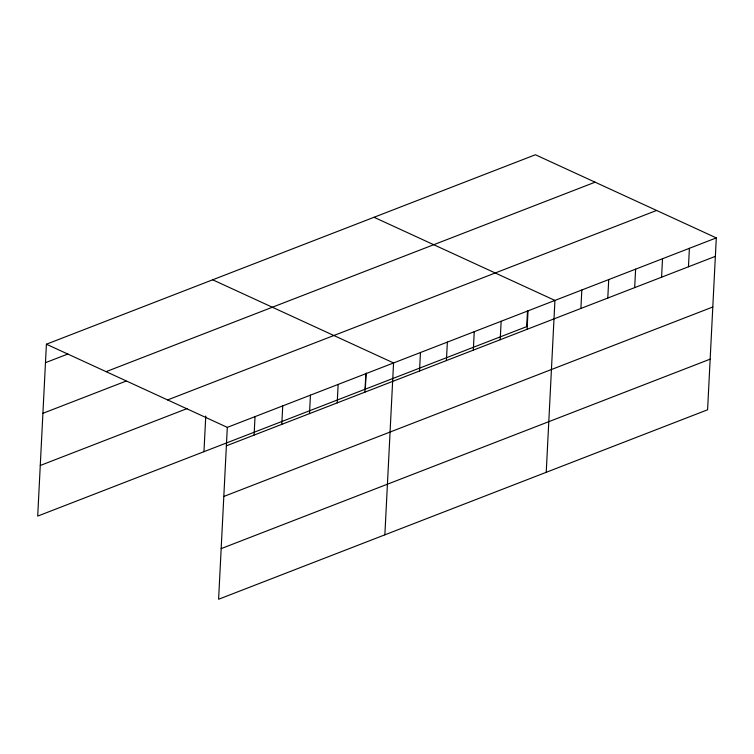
<?xml version="1.0" encoding="UTF-8"?>
<svg xmlns="http://www.w3.org/2000/svg" width="754" height="754" viewBox="0 0 754 754"><rect width="100%" height="100%" fill="white"/><g stroke="black" fill="none" stroke-linecap="round" stroke-linejoin="round"><path stroke-width="1.13" d="M716.3 237.896L227.312 427.367L218.603 599.251L707.591 409.78L716.3 237.896L535.397 154.749L46.409 344.22L37.7 516.104L526.688 326.633L527.508 310.525M203.957 451.684L205.767 416.019M254.079 435.096L255.022 416.632M281.789 424.361L282.731 405.888M309.498 413.616L310.441 395.153M337.208 402.881L338.15 384.417M364.917 392.146L365.86 373.682M365.322 389.158L366.142 373.051M384.86 534.831L393.569 362.947L212.666 279.8M419.526 370.987L420.459 352.523M446.415 360.572L447.358 342.099M473.314 350.148L474.247 331.685M500.204 339.724L501.146 321.261M527.103 329.3L528.036 310.837M546.226 472.306L554.935 300.422L374.031 217.275M580.891 308.461L581.824 289.998M607.79 298.037L608.723 279.574M634.679 287.623L635.613 269.159M661.578 277.199L662.512 258.735M688.468 266.775L689.401 248.311M45.476 362.683L67.851 354.012M106.107 371.656L595.094 182.185M42.903 413.315L126.041 381.109M167.614 399.931L656.602 210.451M40.264 465.482L187.341 408.489M226.37 445.831L715.367 256.36M223.806 496.462L712.803 306.991M221.167 548.62L710.155 359.149M46.409 344.22L227.312 427.367"/></g></svg>
